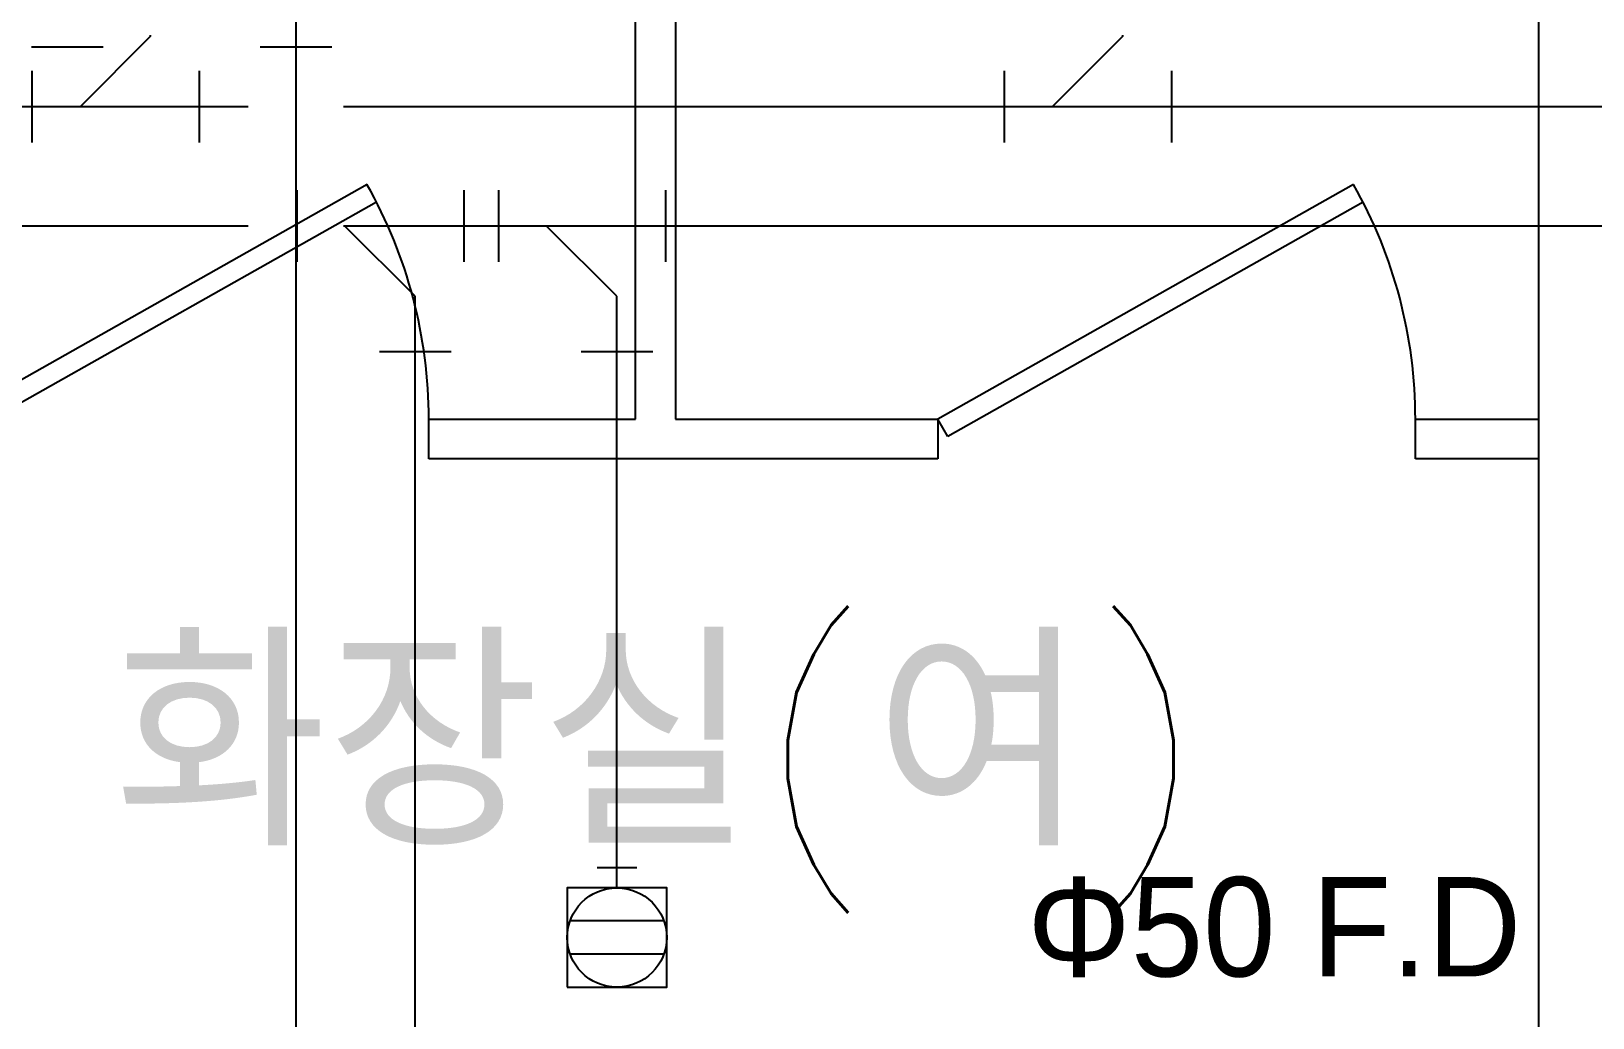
# Model space of a CAD drawing. Header units: millimetres. Extents: x 83956 to 461956, y 36707 to 125807.
# Drawn here: x 282259 to 284222, y 86802 to 88043 of the extents above; entities that cross this region are included whole.
import ezdxf
from ezdxf.enums import TextEntityAlignment as Align

# ---------------------------------------------------------------- set-up
doc = ezdxf.new("R2010")
doc.units = ezdxf.units.MM
doc.header["$LTSCALE"] = 100
doc.header["$MEASUREMENT"] = 0
doc.layers.add('ARCH', color=9, linetype='CONTINUOUS')
doc.layers.add('PIPE', color=3, linetype='CONTINUOUS')
doc.styles.add('GHS', font='romans.shx', dxfattribs={"bigfont": 'ghs.shx'})
doc.styles.add('gr', font='Gulim.ttf')

msp = doc.modelspace()

# ---------------------------------------------------------------- linework, layer by layer
at = {"layer": 'ARCH'}
for p, q in [((283018.8, 87554.8), (283018.8, 88903.1)), ((283068.8, 88903.1), (283068.8, 87554.8)), ((284153.8, 85803.1), (284153.8, 88903.1)), ((282681.2, 87850), (282158.8, 87554.8)), ((283921.2, 87850), (283398.8, 87554.8)), ((282693, 87828), (282171.1, 87533)), ((283933, 87828), (283411.1, 87533)), ((282758.8, 87504.8), (282758.8, 87554.8)), ((282758.8, 87554.8), (283018.8, 87554.8)), ((283068.8, 87554.8), (283398.8, 87554.8)), ((283411.1, 87533), (283398.8, 87554.8)), ((283398.8, 87554.8), (283398.8, 87504.8)), ((283998.8, 87504.8), (283998.8, 87554.8)), ((283998.8, 87554.8), (284153.8, 87554.8)), ((283043.8, 87504.8), (282758.8, 87504.8)), ((283398.8, 87504.8), (283018.8, 87504.8)), ((284153.8, 87504.8), (283998.8, 87504.8))]:
    msp.add_line(p, q, dxfattribs=at)
at = {"layer": 'ARCH', "color": 2, "ltscale": 2}
msp.add_line((282636.8, 88022.8), (282546.8, 88022.8), dxfattribs=at)
at = {"layer": 'ARCH'}
for centre in [(282158.8, 87554.8), (283398.8, 87554.8)]:
    msp.add_arc(centre, 600, 0, 29.4759, dxfattribs=at)
at = {"layer": 'PIPE'}
msp.add_line((282591.8, 88097.8), (282591.8, 85904.1), dxfattribs=at)
at = {"layer": 'PIPE', "color": 4, "ltscale": 2}
for p, q in [((282408.8, 88036.2), (282320.5, 87947.8)), ((282408.8, 88037.8), (282408.8, 88036.2)), ((283630.9, 88036.2), (283542.5, 87947.8)), ((283630.9, 88037.8), (283630.9, 88036.2)), ((282531.8, 87947.8), (281453.8, 87947.8)), ((284929.5, 87947.8), (282651.8, 87947.8)), ((282531.8, 87797.8), (281453.8, 87797.8)), ((284929.5, 87797.8), (282651.8, 87797.8)), ((282741.8, 87709.4), (282653.4, 87797.8)), ((282995.3, 87709.4), (282906.9, 87797.8)), ((282741.8, 85802.5), (282741.8, 87709.4)), ((282995.3, 86965.5), (282995.3, 87709.4))]:
    msp.add_line(p, q, dxfattribs=at)
at = {"layer": 'PIPE', "color": 2, "ltscale": 2}
for p, q in [((282349.4, 88022.8), (282259.4, 88022.8)), ((282260.5, 87902.8), (282260.5, 87992.8)), ((282470.5, 87902.8), (282470.5, 87992.8)), ((283482.5, 87902.8), (283482.5, 87992.8)), ((283692.5, 87902.8), (283692.5, 87992.8)), ((282593.4, 87752.8), (282593.4, 87842.8)), ((282803.4, 87752.8), (282803.4, 87842.8)), ((282846.9, 87752.8), (282846.9, 87842.8)), ((283056.9, 87752.8), (283056.9, 87842.8)), ((282786.8, 87639.4), (282696.8, 87639.4)), ((283040.3, 87639.4), (282950.3, 87639.4)), ((283020.3, 86990.5), (282970.3, 86990.5)), ((283054.2, 86923.8), (282936.4, 86923.8)), ((283054.2, 86882.1), (282936.4, 86882.1))]:
    msp.add_line(p, q, dxfattribs=at)
msp.add_lwpolyline([(282932.8, 86840.5), (283057.8, 86840.5), (283057.8, 86965.5), (282932.8, 86965.5), (282932.8, 86840.5)], dxfattribs=at)
at = {"layer": 'PIPE', "color": 1}
msp.add_lwpolyline([(283077.7, 86910.6, 0, 40, 0), (283197.7, 86910.6, 0, 0, 0), (283426.3, 86910.6, 0, 0, 0)], format="xyseb", dxfattribs=at)
at = {"layer": 'PIPE', "color": 2, "ltscale": 2}
msp.add_circle((282995.3, 86903), 62.5, dxfattribs=at)

# ---------------------------------------------------------------- texts
at = {"layer": 'ARCH', "style": 'GHS'}
msp.add_text('화장실(여)', height=253.12, dxfattribs=at).set_placement((282363.3, 87018.4))
at = {"layer": 'PIPE', "color": 2, "style": 'gr'}
msp.add_text('Φ50 F.D', height=125, dxfattribs=at).set_placement((284131.9, 86854), align=Align.RIGHT)

doc.saveas('drawing.dxf')
